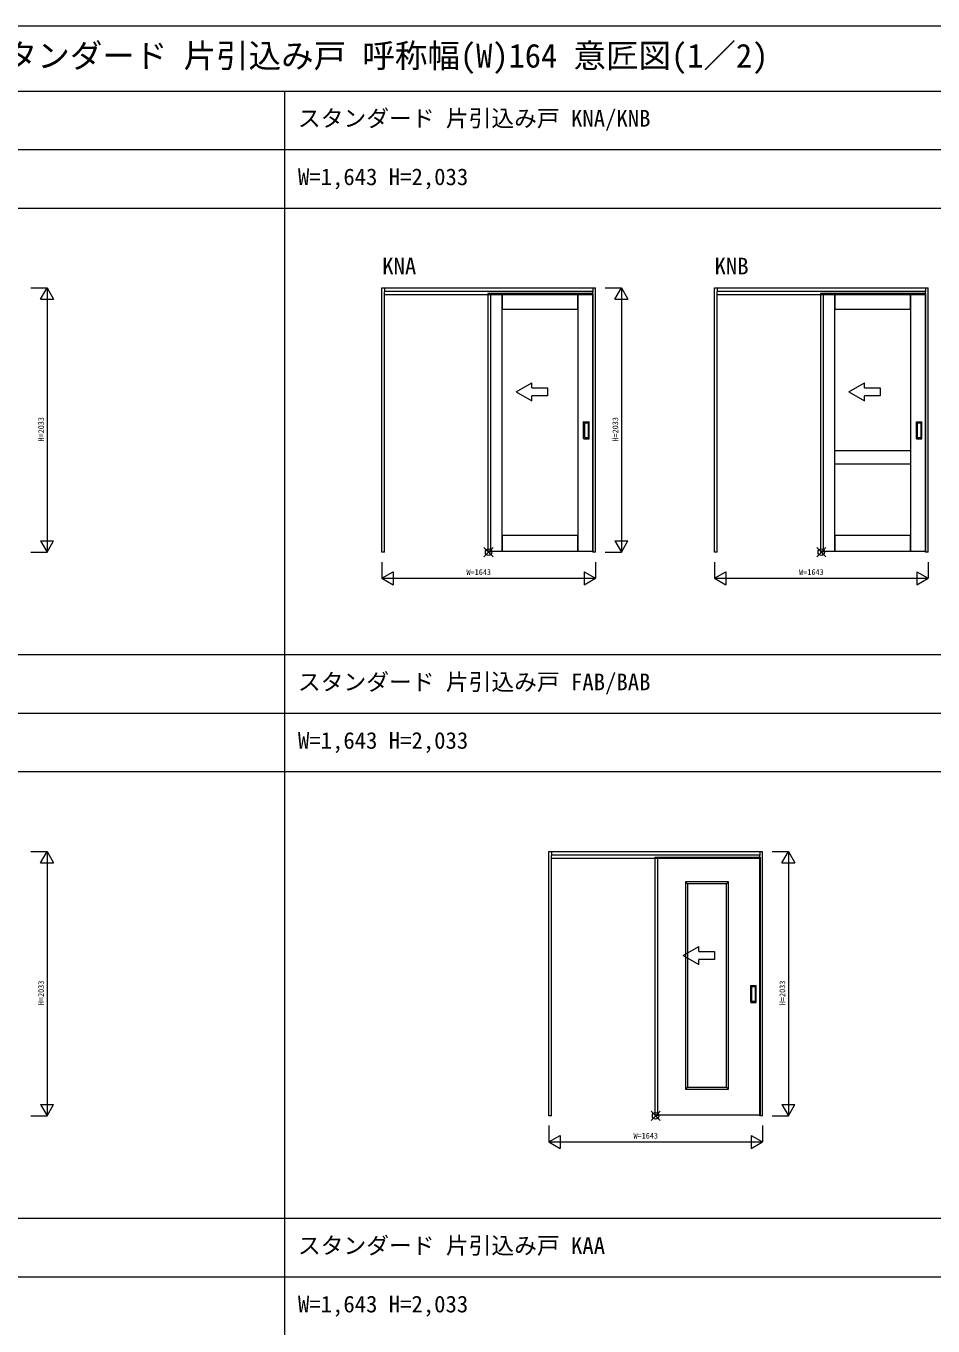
# Model space of a CAD drawing. Units: millimetres, scale not verified. Extents: x -14341 to 14341, y -10000 to 10000.
# Drawn here: x -4932 to 2042, y 1 to 10000 of the extents above; entities that cross this region are included whole.
import ezdxf
from ezdxf.enums import TextEntityAlignment as Align

# ---------------------------------------------------------------- set-up
doc = ezdxf.new("R2010")
doc.units = ezdxf.units.MM
doc.header["$LTSCALE"] = 50
doc.layers.add('0-0_0', color=7, linetype='Continuous')
for name, color, linetype, lineweight in [('0-1_YKK_F1', 7, 'Continuous', 18), ('0-2_YKK_A1', 4, 'Continuous', 18), ('0-3_YKK_N1', 2, 'Continuous', 18), ('0-6_YKK_IN', 1, 'Continuous', 18)]:
    doc.layers.add(name, color=color, linetype=linetype, lineweight=lineweight)
doc.styles.add('ＭＳ ゴシック', font='')
doc.styles.get('ＭＳ ゴシック').set_extended_font_data('MS Gothic')

msp = doc.modelspace()

# ---------------------------------------------------------------- linework, layer by layer
at = {"layer": '0-1_YKK_F1'}
for p, q in [((-14340.51, 10000), (14340.51, 10000)), ((-14340.51, 9500), (14159.49, 9500)), ((-2940.51, -10000), (-2940.51, 9500)), ((-14340.51, 9050), (14159.49, 9050)), ((-14340.51, 8600), (14159.49, 8600)), ((-14340.51, 5165), (14159.49, 5165)), ((-14340.51, 4715), (14159.49, 4715)), ((-14340.51, 4265), (14159.49, 4265)), ((-14340.51, 830), (14159.49, 830)), ((-14340.51, 380), (14159.49, 380))]:
    msp.add_line(p, q, dxfattribs=at)
at = {"layer": '0-2_YKK_A1'}
for p, q in [((-2196.18, 7985.5), (-553.18, 7985.5)), ((-2196.18, 5952.5), (-2196.18, 7985.5)), ((-2176.18, 7985.5), (-2176.18, 7955.5)), ((-2176.18, 7961.5), (-573.18, 7961.5)), ((-2176.18, 5956.5), (-2176.18, 7955.5)), ((-2176.18, 7934.5), (-573.18, 7934.5)), ((-1379.68, 7941.5), (-1379.68, 5952.5)), ((-1359.68, 7934.5), (-1359.68, 5952.5)), ((-573.18, 7985.5), (-573.18, 7955.5)), ((-573.18, 5952.5), (-573.18, 7955.5)), ((-553.18, 5952.5), (-553.18, 7985.5)), ((361.78, 7985.5), (2004.78, 7985.5)), ((361.78, 5952.5), (361.78, 7985.5)), ((381.78, 7985.5), (381.78, 7955.5)), ((381.78, 7961.5), (1984.78, 7961.5)), ((381.78, 5956.5), (381.78, 7955.5)), ((381.78, 7934.5), (1984.78, 7934.5)), ((1178.28, 7941.5), (1178.28, 5952.5)), ((1198.28, 7934.5), (1198.28, 5952.5)), ((1984.78, 7985.5), (1984.78, 7955.5)), ((1984.78, 5952.5), (1984.78, 7955.5)), ((2004.78, 5952.5), (2004.78, 7985.5)), ((-1162.59, 7186.37), (-1042.59, 7255.65)), ((-1042.59, 7216.37), (-1042.59, 7255.65)), ((1395.37, 7186.37), (1515.37, 7255.65)), ((1515.37, 7216.37), (1515.37, 7255.65)), ((-1162.59, 7186.37), (-1042.59, 7117.09)), ((-1042.59, 7117.09), (-1042.59, 7156.37)), ((1395.37, 7186.37), (1515.37, 7117.09)), ((1515.37, 7117.09), (1515.37, 7156.37)), ((-643.68, 6826.5), (-643.68, 6954.5)), ((-642.68, 6955.5), (-602.68, 6955.5)), ((-637.68, 6944.5), (-637.68, 6836.5)), ((-608.68, 6945.5), (-636.68, 6945.5)), ((-607.68, 6836.5), (-607.68, 6944.5)), ((-601.68, 6826.5), (-601.68, 6954.5)), ((1914.28, 6826.5), (1914.28, 6954.5)), ((1915.28, 6955.5), (1955.28, 6955.5)), ((1920.28, 6944.5), (1920.28, 6836.5)), ((1949.28, 6945.5), (1921.28, 6945.5)), ((1950.28, 6836.5), (1950.28, 6944.5)), ((1956.28, 6826.5), (1956.28, 6954.5)), ((-642.68, 6825.5), (-602.68, 6825.5)), ((-636.68, 6835.5), (-608.68, 6835.5)), ((1915.28, 6825.5), (1955.28, 6825.5)), ((1921.28, 6835.5), (1949.28, 6835.5)), ((1868.28, 6731.5), (1288.28, 6731.5)), ((1288.28, 6631.5), (1868.28, 6631.5)), ((-2176.18, 5952.5), (-2196.18, 5952.5)), ((-2176.18, 5952.5), (-2176.18, 5956.5)), ((-1359.68, 5952.5), (-1379.68, 5952.5)), ((-553.18, 5952.5), (-573.18, 5952.5)), ((381.78, 5952.5), (361.78, 5952.5)), ((381.78, 5952.5), (381.78, 5956.5)), ((1198.28, 5952.5), (1178.28, 5952.5)), ((2004.78, 5952.5), (1984.78, 5952.5)), ((-912.01, 3650.5), (730.99, 3650.5)), ((-912.01, 1617.5), (-912.01, 3650.5)), ((-892.01, 3650.5), (-892.01, 3620.5)), ((-892.01, 3626.5), (710.99, 3626.5)), ((-892.01, 1621.5), (-892.01, 3620.5)), ((-892.01, 3599.5), (710.99, 3599.5)), ((-95.51, 3606.5), (-95.51, 1617.5)), ((-75.51, 3599.5), (-75.51, 1617.5)), ((710.99, 3650.5), (710.99, 3620.5)), ((710.99, 1617.5), (710.99, 3620.5)), ((730.99, 1617.5), (730.99, 3650.5)), ((138.16, 3418), (138.16, 1822)), ((470.83, 3418), (138.16, 3418)), ((154.16, 3402), (138.16, 3418)), ((154.16, 3402), (154.16, 1838)), ((454.83, 3402), (154.16, 3402)), ((454.83, 3402), (470.83, 3418)), ((121.58, 2851.37), (241.58, 2920.65)), ((241.58, 2881.37), (241.58, 2920.65)), ((121.58, 2851.37), (241.58, 2782.09)), ((241.58, 2782.09), (241.58, 2821.37)), ((640.49, 2491.5), (640.49, 2619.5)), ((641.49, 2620.5), (681.49, 2620.5)), ((646.49, 2609.5), (646.49, 2501.5)), ((675.49, 2610.5), (647.49, 2610.5)), ((676.49, 2501.5), (676.49, 2609.5)), ((682.49, 2491.5), (682.49, 2619.5)), ((647.49, 2500.5), (675.49, 2500.5)), ((641.49, 2490.5), (681.49, 2490.5)), ((154.16, 1838), (138.16, 1822)), ((454.83, 1838), (470.83, 1822)), ((-892.01, 1617.5), (-912.01, 1617.5)), ((-892.01, 1617.5), (-892.01, 1621.5)), ((-95.51, 1626.5), (714.49, 1626.5)), ((-75.51, 1617.5), (-95.51, 1617.5)), ((730.99, 1617.5), (710.99, 1617.5))]:
    msp.add_line(p, q, dxfattribs=at)
for points in [[(-1379.68, 5961.5), (-1269.68, 5961.5), (-1269.68, 7941.5), (-1379.68, 7941.5)], [(1178.28, 5961.5), (1288.28, 5961.5), (1288.28, 7941.5), (1178.28, 7941.5)], [(-1042.59, 7216.37), (-922.59, 7216.37), (-922.59, 7156.37), (-1042.59, 7156.37)], [(1515.37, 7216.37), (1635.37, 7216.37), (1635.37, 7156.37), (1515.37, 7156.37)], [(-95.51, 3606.5), (714.49, 3606.5), (714.49, 1626.5)], [(138.16, 1822), (470.83, 1822), (470.83, 3418)], [(154.16, 1838), (454.83, 1838), (454.83, 3402)], [(241.58, 2881.37), (361.58, 2881.37), (361.58, 2821.37), (241.58, 2821.37)]]:
    msp.add_lwpolyline(points, dxfattribs=at)
for points in [[(-1269.68, 7821.5), (-689.68, 7821.5), (-689.68, 7941.5), (-1269.68, 7941.5)], [(-689.68, 5961.5), (-569.68, 5961.5), (-569.68, 7941.5), (-689.68, 7941.5)], [(1288.28, 7821.5), (1868.28, 7821.5), (1868.28, 7941.5), (1288.28, 7941.5)], [(1868.28, 5961.5), (1988.28, 5961.5), (1988.28, 7941.5), (1868.28, 7941.5)], [(-1269.68, 5961.5), (-689.68, 5961.5), (-689.68, 6081.5), (-1269.68, 6081.5)], [(1288.28, 5961.5), (1868.28, 5961.5), (1868.28, 6081.5), (1288.28, 6081.5)]]:
    msp.add_lwpolyline(points, close=True, dxfattribs=at)
for centre, start, end in [((-642.68, 6954.5), 90, 180), ((-636.68, 6944.5), 90, 180), ((-608.68, 6944.5), 360, 90), ((-602.68, 6954.5), 0, 90), ((1915.28, 6954.5), 90, 180), ((1921.28, 6944.5), 90, 180), ((1949.28, 6944.5), 360, 90), ((1955.28, 6954.5), 0, 90), ((-642.68, 6826.5), 180, 270), ((-636.68, 6836.5), 180, 270), ((-608.68, 6836.5), 270, 360), ((-602.68, 6826.5), 270, 0), ((1915.28, 6826.5), 180, 270), ((1921.28, 6836.5), 180, 270), ((1949.28, 6836.5), 270, 360), ((1955.28, 6826.5), 270, 0), ((641.49, 2619.5), 90, 180), ((647.49, 2609.5), 90, 180), ((675.49, 2609.5), 360, 90), ((681.49, 2619.5), 0, 90), ((647.49, 2501.5), 180, 270), ((675.49, 2501.5), 270, 360), ((641.49, 2491.5), 180, 270), ((681.49, 2491.5), 270, 0)]:
    msp.add_arc(centre, 1, start, end, dxfattribs=at)
at = {"layer": '0-3_YKK_N1'}
for p, q in [((-4894.01, 7985.5), (-4769.01, 7985.5)), ((-4819.01, 7898.9), (-4719.01, 7898.9)), ((-4769.01, 7985.5), (-4769.01, 5952.5)), ((-478.18, 7985.5), (-353.18, 7985.5)), ((-403.18, 7898.9), (-303.18, 7898.9)), ((-353.18, 7985.5), (-353.18, 5952.5)), ((-4819.01, 6039.1), (-4719.01, 6039.1)), ((-403.18, 6039.1), (-303.18, 6039.1)), ((-4894.01, 5952.5), (-4769.01, 5952.5)), ((-478.18, 5952.5), (-353.18, 5952.5)), ((-2196.18, 5752.5), (-2109.58, 5802.5)), ((-2109.58, 5802.5), (-2109.58, 5702.5)), ((-639.79, 5802.5), (-553.18, 5752.5)), ((-553.18, 5877.5), (-553.18, 5752.5)), ((361.78, 5752.5), (448.38, 5802.5)), ((448.38, 5802.5), (448.38, 5702.5)), ((1918.18, 5802.5), (2004.78, 5752.5)), ((2004.78, 5877.5), (2004.78, 5752.5)), ((-2196.18, 5752.5), (-2109.58, 5702.5)), ((361.78, 5752.5), (448.38, 5702.5)), ((-4894.01, 3650.5), (-4769.01, 3650.5)), ((-4769.01, 3650.5), (-4769.01, 1617.5)), ((805.99, 3650.5), (930.99, 3650.5)), ((930.99, 3650.5), (930.99, 1617.5)), ((-4819.01, 3563.9), (-4719.01, 3563.9)), ((880.99, 3563.9), (980.99, 3563.9)), ((-4819.01, 1704.1), (-4719.01, 1704.1)), ((880.99, 1704.1), (980.99, 1704.1)), ((-4894.01, 1617.5), (-4769.01, 1617.5)), ((805.99, 1617.5), (930.99, 1617.5)), ((730.99, 1542.5), (730.99, 1417.5)), ((-912.01, 1417.5), (-825.41, 1467.5)), ((-912.01, 1417.5), (-825.41, 1367.5)), ((-825.41, 1467.5), (-825.41, 1367.5)), ((644.39, 1467.5), (730.99, 1417.5))]:
    msp.add_line(p, q, dxfattribs=at)
for points in [[(-4819.01, 7898.9), (-4769.01, 7985.5), (-4719.01, 7898.9)], [(-403.18, 7898.9), (-353.18, 7985.5), (-303.18, 7898.9)], [(-4819.01, 6039.1), (-4769.01, 5952.5), (-4719.01, 6039.1)], [(-403.18, 6039.1), (-353.18, 5952.5), (-303.18, 6039.1)], [(-2196.18, 5877.5), (-2196.18, 5752.5), (-553.18, 5752.5)], [(-639.79, 5802.5), (-639.79, 5702.5), (-553.18, 5752.5)], [(361.78, 5877.5), (361.78, 5752.5), (2004.78, 5752.5)], [(1918.18, 5802.5), (1918.18, 5702.5), (2004.78, 5752.5)], [(-4819.01, 3563.9), (-4769.01, 3650.5), (-4719.01, 3563.9)], [(880.99, 3563.9), (930.99, 3650.5), (980.99, 3563.9)], [(-4819.01, 1704.1), (-4769.01, 1617.5), (-4719.01, 1704.1)], [(880.99, 1704.1), (930.99, 1617.5), (980.99, 1704.1)], [(-912.01, 1542.5), (-912.01, 1417.5), (730.99, 1417.5)], [(644.39, 1467.5), (644.39, 1367.5), (730.99, 1417.5)]]:
    msp.add_lwpolyline(points, dxfattribs=at)
at = {"layer": '0-6_YKK_IN'}
for p, q in [((-1410.04, 5917.14), (-1339.33, 5987.86)), ((-1410.04, 5987.86), (-1339.33, 5917.14)), ((1147.92, 5917.14), (1218.63, 5987.86)), ((1147.92, 5987.86), (1218.63, 5917.14)), ((-125.86, 1582.14), (-55.15, 1652.86)), ((-125.86, 1652.86), (-55.15, 1582.14))]:
    msp.add_line(p, q, dxfattribs=at)
for centre in [(-1374.68, 5952.5), (1183.28, 5952.5), (-90.51, 1617.5)]:
    msp.add_circle(centre, 25, dxfattribs=at)

# ---------------------------------------------------------------- texts
at = {"layer": '0-0_0', "style": 'ＭＳ ゴシック'}
for s, height, p in [('BWMCK01  木質インテリア建材 Smayell(スマエル) 室内引戸 上吊りタイプ スタンダード 片引込み戸 呼称幅(W)164 意匠図(1／2)', 183.3, (-13838.51, 9625)), ('スタンダード 片引込み戸 KNA/KNB', 128.3, (-2840.51, 9187.5)), ('W=1,643 H=2,033', 128.3, (-2840.51, 8737.5)), ('KNA', 128.3, (-2192.7, 8050.75)), ('KNB', 128.3, (362.47, 8050.75)), ('スタンダード 片引込み戸 FAB/BAB', 128.3, (-2840.51, 4852.5)), ('W=1,643 H=2,033', 128.3, (-2840.51, 4402.5)), ('スタンダード 片引込み戸 KAA', 128.3, (-2840.51, 517.5)), ('W=1,643 H=2,033', 128.3, (-2840.51, 67.5))]:
    msp.add_text(s, height=height, dxfattribs=at).set_placement(p, align=Align.BOTTOM_LEFT)
at = {"layer": '0-3_YKK_N1', "color": 7, "style": 'ＭＳ ゴシック'}
for p in [(-4781.01, 6804), (-365.18, 6804), (-4781.01, 2469), (918.99, 2469)]:
    msp.add_text('H=2033', height=43.99, rotation=90, dxfattribs=at).set_placement(p, align=Align.BOTTOM_LEFT)
for p in [(-1544.68, 5764.5), (1013.28, 5764.5), (-260.51, 1429.5)]:
    msp.add_text('W=1643', height=43.99, dxfattribs=at).set_placement(p, align=Align.BOTTOM_LEFT)

doc.saveas('drawing.dxf')
